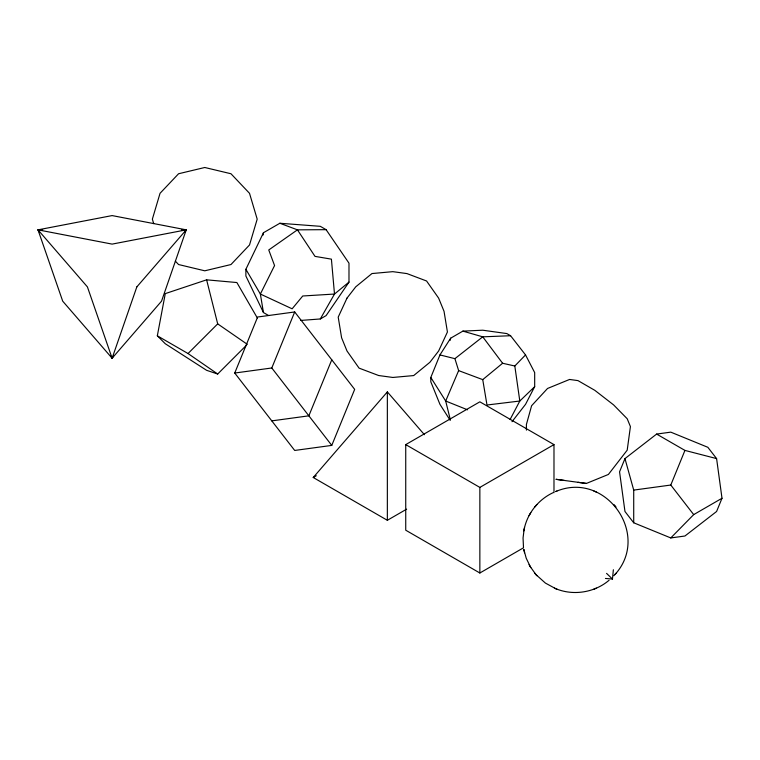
<?xml version="1.0" encoding="UTF-8"?>
<svg xmlns="http://www.w3.org/2000/svg" width="760" height="760" viewBox="0 0 760 760"><rect width="100%" height="100%" fill="white"/><g stroke="black" fill="none" stroke-linecap="round" stroke-linejoin="round"><path stroke-width="1.14" d="M300.666 320.445L320.302 318.962L326.106 315.609L348.983 282.112L348.983 263.169L326.106 229.672L320.302 226.318L279.86 223.259L263.454 232.731L245.879 269.287L245.879 275.994L263.454 312.55L268.584 315.514M512.003 421.705L525.54 404.339L534.679 386.678L534.679 372.58L525.54 354.92L510.578 335.73L506.844 333.573L482.742 330.21L462.878 331.123L450.67 338.181L439.945 354.92L430.806 377.473L430.806 381.786L439.945 404.339L450.034 420.099M605.435 578.445L612.456 579.053L613.367 569.753M524.115 529.435L523.051 538.014L523.488 547.257M263.065 235.049L263.454 232.731M246.525 345.173L217.692 374.015L206.615 370.32L165.281 343.748L157.329 335.806L165.281 293.616L206.615 279.832L236.873 282.54L257.412 318.108M524.239 528.856C527.535 513.181 538.564 499.453 553.071 492.689M523.802 530.898L524.542 527.402M450.11 340.404L450.67 338.181M234.736 373.036L257.64 317.015L294.699 311.961L354.673 389.376L331.769 445.398L294.699 450.452L234.736 373.036L271.795 367.983L294.699 311.961M331.769 359.812L308.854 415.824L271.795 420.878M624.967 458.594L619.561 471.817L624.967 511.489L633.716 522.785L670.785 537.938L684.94 536.009L716.594 511.489L722 498.265L716.594 458.594L707.845 447.298L670.785 432.145L656.621 434.074L624.967 458.594L633.716 490.095L633.716 522.785M633.716 490.095L670.785 485.041L684.94 450.414L716.594 458.594M439.945 354.92L454.908 358.663L458.641 370.614L445.683 401.023L450.385 419.966M510.083 419.52L519.802 401.023L534.679 386.678M320.302 318.962L334.495 294.044L348.983 282.112M529.055 515.622L529.806 514.311M530.053 513.874L530.784 512.601M113.297 356.193L112.119 358.235L62.709 301.169L38 229.843L112.119 215.583L186.248 229.843L161.538 301.169L112.119 358.235L110.951 356.193M185.07 231.885L186.248 229.843L181.545 229.843M613.833 575.747C652.26 536.047 605.938 469.965 555.845 491.501M406.647 509.153L387.353 520.286L313.234 477.498L387.353 391.903L424.422 434.701M534.755 507.015L535.753 505.875M536 505.581L536.959 504.469M615.049 574.351L616.037 573.211M514.814 366.006L502.607 363.261L482.742 379.63L486.989 405.013L519.802 401.023L514.814 366.006L525.54 354.92M670.785 537.938L693.69 514.615L722 498.265M157.329 335.806L188.034 353.533L217.692 323.874L206.615 279.832M609.083 580.25C594.672 592.582 573.363 595.992 555.845 588.715M454.908 358.663L482.742 336.832L510.578 335.73M313.234 477.498L316.284 475.741M523.517 547.789L479.854 573.002L405.735 530.204L405.735 444.609L479.854 401.822L553.983 444.609L553.983 492.689M405.735 444.609L479.854 487.407L553.983 444.609M577.971 482.305L586.378 483.445L608.399 474.449L627.2 450.167L630.42 426.597L627.2 418.741L613.595 404.89L594.795 390.317L577.971 380.608L569.563 379.459L547.542 388.464L531.611 405.716L526.414 424.431L526.414 430.141M555.589 491.606L556.928 491.064M593.873 589.152L594.957 588.715M595.203 588.611L596.362 588.145M326.106 229.672L297.435 229.843L279.86 223.259M42.703 229.843L38 229.843L39.178 231.885M586.378 483.445L555.95 479.303L564.366 480.453M462.878 331.123L482.742 336.832L502.607 363.261M458.641 370.614L482.742 379.63M467.561 409.82L445.683 401.023L430.806 377.473M593.873 491.064L594.957 491.501M595.203 491.606L596.362 492.081M536 574.645L545.376 583.072L555.589 588.611M554.429 588.145L556.928 589.152M656.621 434.074L684.94 450.414M217.692 323.874L247.351 344.356M188.034 353.533L217.692 374.015M606.565 573.382L612.456 579.053M175.351 261.136L178.571 264.537L204.782 270.807L230.983 264.537L249.517 244.976L257.194 219.146L249.517 193.315L230.983 173.755L204.782 167.494L178.571 173.755L160.037 193.315L152.361 219.146L153.7 223.639M613.833 504.469L614.792 505.581M615.049 505.875L616.037 507.015M530.053 566.352L535.753 574.351M534.755 573.211L536.959 575.747M670.785 485.041L693.69 514.615M271.795 367.983L331.769 445.398M245.879 269.287L260.366 294.044L263.454 312.55M524.115 550.781L523.802 549.328L526.205 558.182L530.784 567.625M529.055 564.604L529.806 565.906M524.239 551.37L524.542 552.814M479.854 487.407L479.854 573.002M387.353 391.903L387.353 520.286M136.828 286.909L112.119 358.235L87.419 286.909L38 229.843L112.119 244.112L186.248 229.843L136.828 286.909M347.006 298.11L338.209 317.119L341.601 337.782L347.006 351.006L359.072 368.125L378.66 375.526L392.815 377.454L413.677 375.573L429.884 362.301L438.624 351.006L447.421 332.006L444.039 311.334L438.624 298.11L426.569 280.991L406.97 273.591L392.815 271.662L371.963 273.552L355.756 286.815L347.006 298.11M274.559 265.553L260.366 294.044L292.135 308.816L302.736 295.991L334.495 294.044L331.408 259.151L315.001 256.376L297.435 229.843L268.755 249.964L274.559 265.553"/></g></svg>
